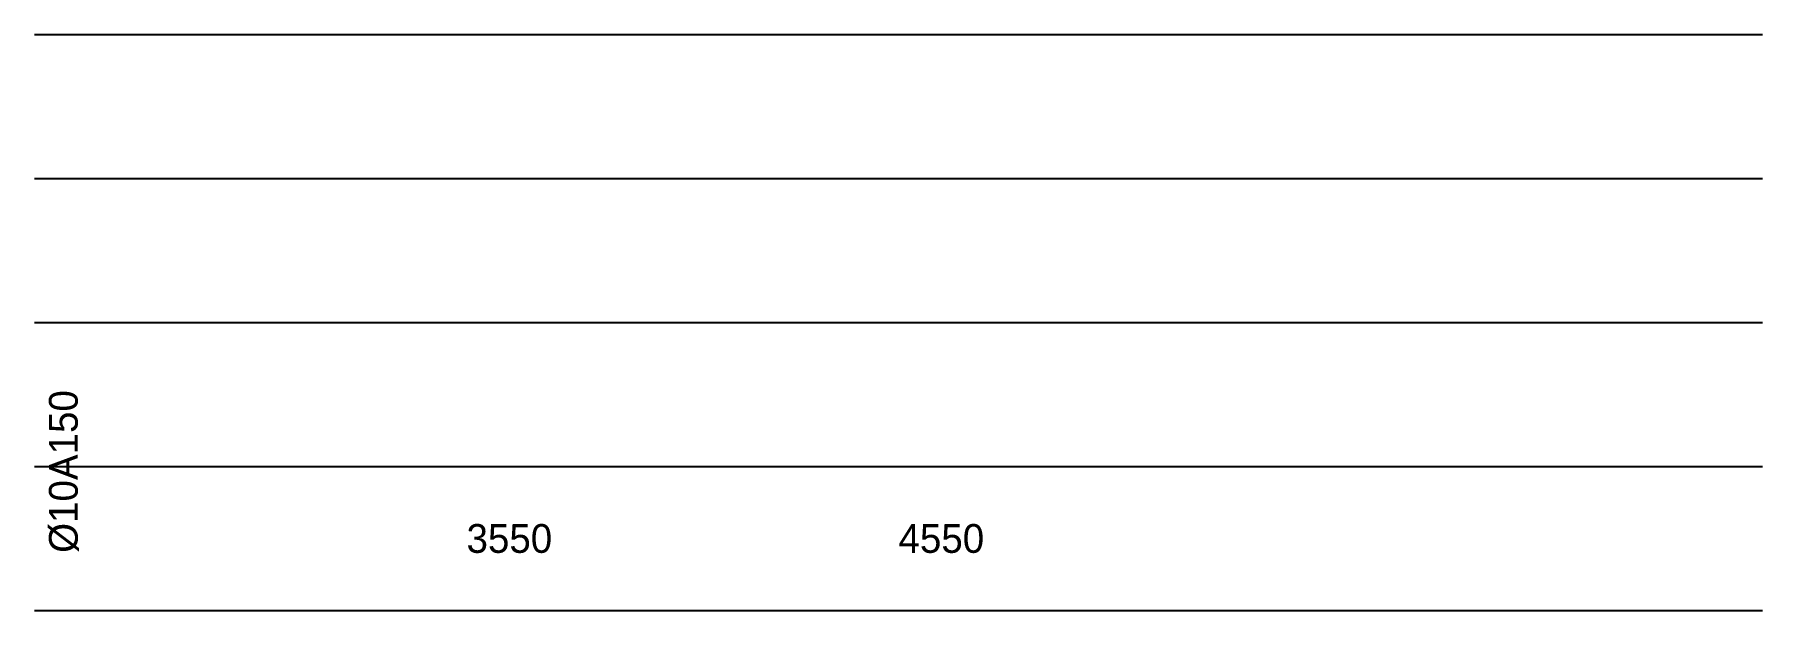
# Model space of a CAD drawing. Header units: metres. Extents: x 0 to 12, y 0 to 4.
import ezdxf

# ---------------------------------------------------------------- set-up
doc = ezdxf.new("R2010")
doc.units = ezdxf.units.M

# ---------------------------------------------------------------- blocks, each defined once
blk = doc.blocks.new('CALLOUT')

msp = doc.modelspace()

# ---------------------------------------------------------------- linework, layer by layer
for p, q in [((0, 4), (12, 4)), ((0, 3), (12, 3)), ((0, 2), (12, 2)), ((0, 1), (12, 1)), ((0, 0), (12, 0))]:
    msp.add_line(p, q)

# ---------------------------------------------------------------- block references
ref = msp.add_blockref('CALLOUT', (0.3, 0.4))
ref.add_attrib('NHAN', '%%C10A150', (0.3, 0.4), dxfattribs={"height": 0.2, "rotation": 90})

# ---------------------------------------------------------------- texts
for s, p in [('3550', (3, 0.4)), ('4550', (6, 0.4))]:
    msp.add_text(s, height=0.2).set_placement(p)

doc.saveas('drawing.dxf')
